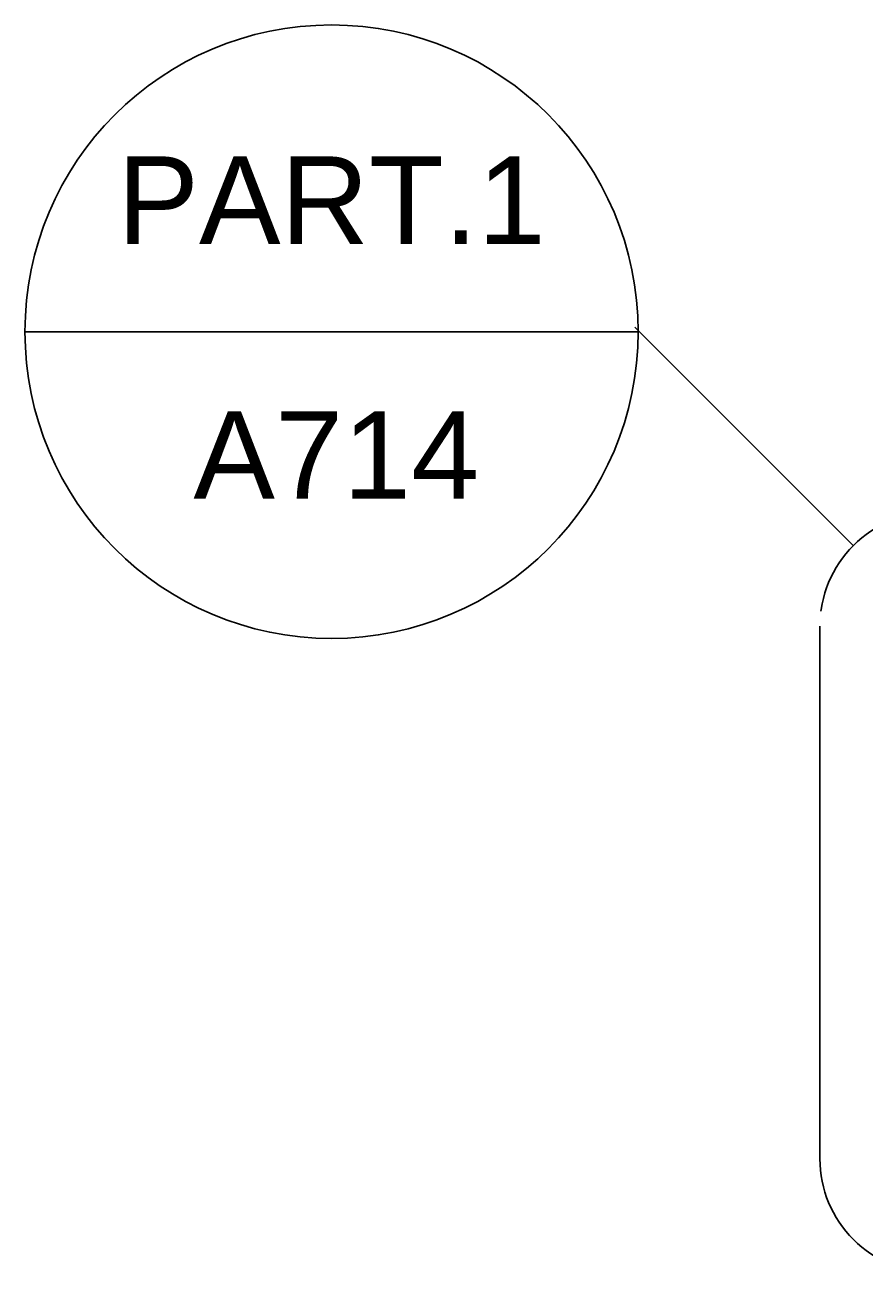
# Model space of a CAD drawing. Header units: centimetres. Extents: x -2268 to 3762, y -1681 to 1458.
# Drawn here: x 83.86 to 103.04, y 728.58 to 757.07 of the extents above; entities that cross this region are included whole.
import ezdxf
from ezdxf.enums import TextEntityAlignment as Align

# ---------------------------------------------------------------- set-up
doc = ezdxf.new("R2010")
doc.units = ezdxf.units.CM
doc.linetypes.add('CENTER2', pattern=[1.125, 0.75, -0.125, 0.125, -0.125])
doc.layers.get('0').update_dxf_attribs({"color": 5})
doc.layers.add('A-SECT A-MCUT', color=7, linetype='Continuous', lineweight=35)
doc.styles.add('ARIAL', font='Arial.ttf')

msp = doc.modelspace()

# ---------------------------------------------------------------- linework, layer by layer
at = {"layer": 'A-SECT A-MCUT'}
for p, q in [((83.8646, 750.0681), (97.8646, 750.0681)), ((97.7871, 750.174), (102.7754, 745.1857))]:
    msp.add_line(p, q, dxfattribs=at)
at = {"layer": 'A-SECT A-MCUT', "linetype": 'CENTER2', "ltscale": 5}
msp.add_lwpolyline([(102.0155, 731.1894, 0.4142136), (104.6206, 728.5842), (116.7779, 728.5842, 0.4142136), (119.3831, 731.1894), (119.3831, 743.3467, 0.4142136), (116.7779, 745.9519), (104.6206, 745.9519, 0.4142136), (102.0155, 743.3467), (102.0155, 731.1894), (102.0155, 743.3467)], format="xyb", dxfattribs=at)
at = {"layer": 'A-SECT A-MCUT'}
msp.add_circle((90.8646, 750.0681), 7, dxfattribs=at)

# ---------------------------------------------------------------- texts
at = {"style": 'ARIAL'}
msp.add_attdef('PART.1', text='1', height=2, dxfattribs=at).set_placement((90.8646, 754.0681), align=Align.TOP_CENTER)
msp.add_attdef('A714', (87.7092, 746.2538), '', height=2, dxfattribs=at)

doc.saveas('drawing.dxf')
